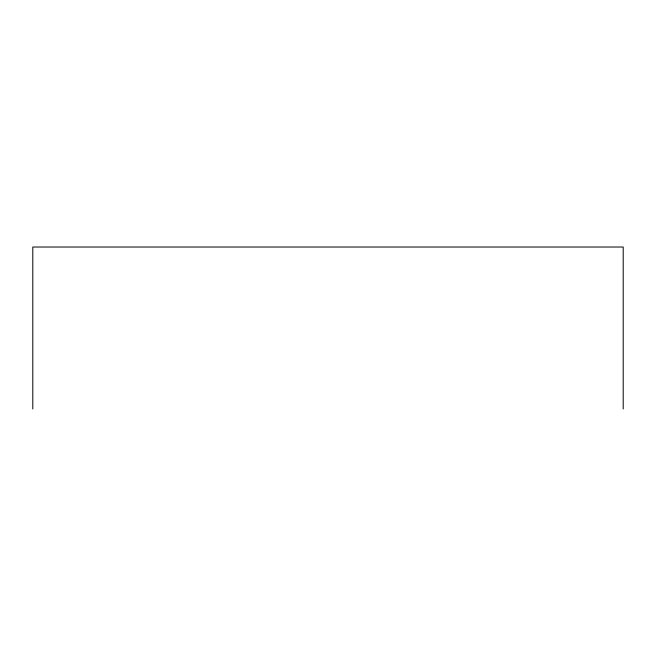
<?xml version="1.0" encoding="UTF-8"?>
<svg xmlns="http://www.w3.org/2000/svg" width="656" height="656" viewBox="0 0 656 656"><rect width="100%" height="100%" fill="white"/><g stroke="black" fill="none" stroke-linecap="round" stroke-linejoin="round"><path stroke-width="0.98" d="M623.2 408.975L623.2 247.025L32.8 247.025L32.8 408.975"/></g></svg>
